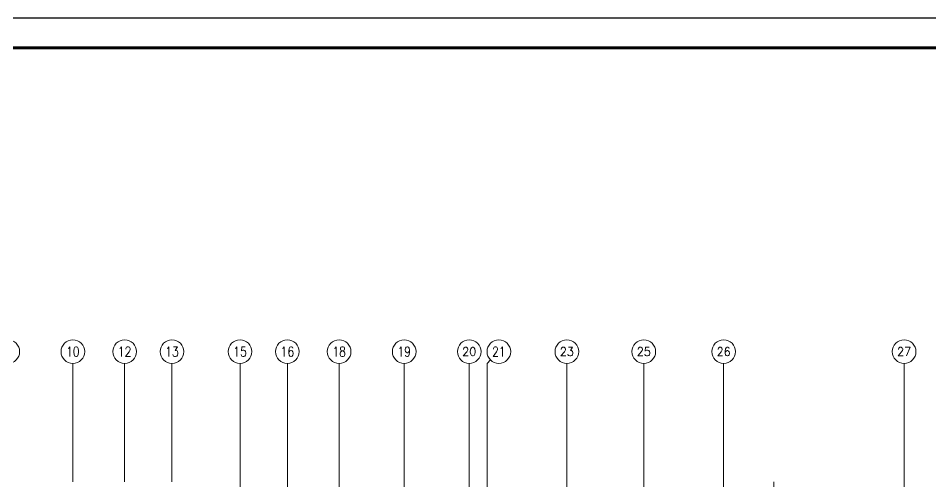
# Model space of a CAD drawing. Extents: x 5874492 to 7194610, y -939842 to -279257.
# Drawn here: x 6920638 to 6951485, y -657037 to -641364 of the extents above; entities that cross this region are included whole.
import ezdxf
from ezdxf.enums import TextEntityAlignment as Align

# ---------------------------------------------------------------- set-up
doc = ezdxf.new("R2010")
doc.units = 0
doc.header["$LTSCALE"] = 1000
doc.linetypes.add('DOTE', pattern=[2.42, 2, -0.2, 0.02, -0.2])
for name, color, linetype, lineweight in [('A-标注-轴号', 3, 'Continuous', 15), ('A-标注-轴号文字', 7, 'Continuous', 15), ('A-轴线-塔楼', 1, 'DOTE', 9), ('A-轴线-隔墙', 41, 'DOTE', 9), ('S-轴网-轴号', 3, 'Continuous', 20)]:
    doc.layers.add(name, color=color, linetype=linetype, lineweight=lineweight)
doc.layers.add('Y-云图图框', color=7, linetype='Continuous')
doc.styles.add('_TCH_AXIS', font='COMPLEX.shx', dxfattribs={"bigfont": 'hztxt.shx'})
doc.styles.add('_YT_Name', font='', dxfattribs={"width": 0.8})
doc.styles.add('_YT_Sign_Text', font='ros.shx', dxfattribs={"width": 0.8, "bigfont": 'hztxt.shx'})
doc.styles.add('COMPLEX', font='COMPLEX')
doc.styles.get("Standard").update_dxf_attribs({"font": 'gbenor.shx', "bigfont": 'gbcbig.shx'})
doc.styles.get('_YT_Name').set_extended_font_data('SimHei')

# ---------------------------------------------------------------- blocks, each defined once
blk = doc.blocks.new('ECMCTK_A1_横_单行图名--0')
at = {"color": 4}
blk.add_lwpolyline([(0, 0), (841, 0), (841, 594), (0, 594)], close=True, dxfattribs=at)
at = {"const_width": 1}
blk.add_lwpolyline([(25, 10), (831, 10), (831, 584), (25, 584)], close=True, dxfattribs=at)
at = {"color": 80, "flags": 3}
for tag, height, p in [('YTHQINS', 3, (34.31, 585.5)), ('ECMCKEY', 3, (292.07, 288.23)), ('YTTQINS', 5.62, (848.03, 12.81)), ('YTFRAME', 3, (652.76, 5.84)), ('YTBARCODE_T1', 3, (749.78, 5.95))]:
    blk.add_attdef(tag, text='', height=height, dxfattribs=at).set_placement(p, align=Align.MIDDLE_CENTER)
for tag, height, style, width, p in [('证书编号', 4, '_YT_Sign_Text', 0.8, (708.87, 43.81)), ('审查批准号', 4, '_YT_Sign_Text', 0.8, (761.06, 43.81)), ('工程号', 4, '_YT_Sign_Text', 0.5, (804.08, 44.12)), ('设计单位', 6, '_YT_Name', 0.8, (623.75, 38.6)), ('建设单位', 4, '_YT_Sign_Text', 0.8, (734.96, 36.11)), ('阶段', 4, '_YT_Sign_Text', 0.8, (804.08, 35.81)), ('项目号', 4, '_YT_Sign_Text', 0.5, (822.08, 33.72)), ('项目名称', 4, '_YT_Sign_Text', 0.8, (734.96, 28.11)), ('专业', 4, '_YT_Sign_Text', 0.8, (804.08, 27.31)), ('图纸编号', 4, '_YT_Sign_Text', 0.5, (803.93, 19.36)), ('图纸名称', 4.5, '_YT_Name', 0.8, (735.39, 15.06)), ('出图比例', 4.2, '_YT_Sign_Text', 0.8, (681.82, 11.78)), ('日期', 4, '_YT_Sign_Text', 0.5, (803.88, 12.13)), ('版本号', 4, '_YT_Sign_Text', 0.8, (822.08, 13))]:
    blk.add_attdef(tag, text='', height=height, dxfattribs=dict(style=style, width=width)).set_placement(p, align=Align.CENTER)
at = {"style": '_YT_Sign_Text', "width": 0.8, "flags": 3}
for tag, p, height in [('[审定人]', (590.95, 27.81), 4.1), ('{审定人}', (605.87, 26.45), 6.24), ('[校对人]', (642.23, 27.82), 4.1), ('{校对人}', (658.35, 26.53), 6.24), ('{审核人}', (606.98, 18.44), 6.24), ('[设计人]', (642.47, 20.21), 4.1), ('{设计人}', (658.48, 18.54), 6.24), ('[审核人]', (591.01, 19.76), 4.1), ('[项目负责人]', (590.78, 12.01), 4.1), ('{项目负责人}', (608.28, 10.72), 6.24), ('[专业负责人]', (642.74, 11.77), 4.1), ('{专业负责人}', (658.58, 10.36), 6.24)]:
    blk.add_attdef(tag, p, '', height=height, dxfattribs=at)
at = {"color": 80, "flags": 3}
for tag, p in [('YTBZSIT', (25, 10)), ('EXT_TK_LEFT', (25, 10)), ('YTQRCODE', (551.04, 11.91))]:
    blk.add_attdef(tag, p, '', height=3, dxfattribs=at)
blk = doc.blocks.new('_AXISO')
blk.add_circle((0, 0), 0.5)
at = {"layer": 'S-轴网-轴号', "style": 'COMPLEX', "width": 1.041667}
blk.add_attdef('A', text='', height=0.56, dxfattribs=at).set_placement((-0.25, -0.28), (0.25, -0.28), align=Align.FIT)
blk = doc.blocks.new('ZHOUWANG3')
at = {"layer": 'A-标注-轴号'}
for p, q in [((121869, 253059), (121752, 252942)), ((107752, 248942), (107752, 252942)), ((109502, 248942), (109502, 252942)), ((111102, 248942), (111102, 252942)), ((113402, 248942), (113402, 252942)), ((115002, 248942), (115002, 252942)), ((116752, 248942), (116752, 252942)), ((118952, 248942), (118952, 252942)), ((121152, 248942), (121152, 252942)), ((121752, 248942), (121752, 252942)), ((124452, 248942), (124452, 252942)), ((127052, 248942), (127052, 252942)), ((129752, 248942), (129752, 252942)), ((135852, 248942), (135852, 252942))]:
    blk.add_line(p, q, dxfattribs=at)
at = {"layer": 'A-轴线-塔楼', "linetype": 'DOTE', "ltscale": 0.5}
for p, q in [((113402, 248942), (113402, 243076)), ((115002, 248942), (115002, 241486)), ((116752, 248942), (116752, 239686)), ((118952, 248942), (118952, 226834)), ((121152, 248942), (121152, 239686)), ((121752, 248942), (121752, 241550)), ((124452, 248942), (124452, 242986)), ((127052, 248942), (127052, 241486)), ((129752, 248942), (129752, 226834)), ((135852, 248942), (135852, 226834))]:
    blk.add_line(p, q, dxfattribs=at)
at = {"layer": 'A-轴线-隔墙', "ltscale": 0.5}
blk.add_line((131452, 236186), (131452, 248942), dxfattribs=at)
at = {"layer": 'A-标注-轴号'}
ref = blk.add_blockref('_AXISO', (105552, 253342), dxfattribs=dict(at, xscale=800, yscale=800, zscale=800))
ref.add_attrib('A', '9', dxfattribs={"layer": 'A-标注-轴号文字', "ltscale": 0.2, "height": 466, "style": '_TCH_AXIS'}).set_placement((105397, 253109), (105707, 253109), align=Align.FIT)
ref = blk.add_blockref('_AXISO', (107752, 253342), dxfattribs=dict(at, xscale=800, yscale=800, zscale=800))
ref.add_attrib('A', '10', dxfattribs={"layer": 'A-标注-轴号文字', "ltscale": 0.2, "height": 328.4, "style": '_TCH_AXIS'}).set_placement((107525, 253178), (107979, 253178), align=Align.FIT)
ref = blk.add_blockref('_AXISO', (109502, 253342), dxfattribs=dict(at, xscale=800, yscale=800, zscale=800))
ref.add_attrib('A', '12', dxfattribs={"layer": 'A-标注-轴号文字', "ltscale": 0.2, "height": 328.4, "style": '_TCH_AXIS'}).set_placement((109275, 253178), (109729, 253178), align=Align.FIT)
ref = blk.add_blockref('_AXISO', (111102, 253342), dxfattribs=dict(at, xscale=800, yscale=800, zscale=800))
ref.add_attrib('A', '13', dxfattribs={"layer": 'A-标注-轴号文字', "ltscale": 0.2, "height": 328.4, "style": '_TCH_AXIS'}).set_placement((110875, 253178), (111329, 253178), align=Align.FIT)
ref = blk.add_blockref('_AXISO', (113402, 253342), dxfattribs=dict(at, xscale=800, yscale=800, zscale=800))
ref.add_attrib('A', '15', dxfattribs={"layer": 'A-标注-轴号文字', "ltscale": 0.2, "height": 328.4, "style": '_TCH_AXIS'}).set_placement((113175, 253178), (113629, 253178), align=Align.FIT)
ref = blk.add_blockref('_AXISO', (115002, 253342), dxfattribs=dict(at, xscale=800, yscale=800, zscale=800))
ref.add_attrib('A', '16', dxfattribs={"layer": 'A-标注-轴号文字', "ltscale": 0.2, "height": 328.4, "style": '_TCH_AXIS'}).set_placement((114775, 253178), (115229, 253178), align=Align.FIT)
ref = blk.add_blockref('_AXISO', (116752, 253342), dxfattribs=dict(at, xscale=800, yscale=800, zscale=800))
ref.add_attrib('A', '18', dxfattribs={"layer": 'A-标注-轴号文字', "ltscale": 0.2, "height": 328.4, "style": '_TCH_AXIS'}).set_placement((116525, 253178), (116979, 253178), align=Align.FIT)
ref = blk.add_blockref('_AXISO', (118952, 253342), dxfattribs=dict(at, xscale=800, yscale=800, zscale=800))
ref.add_attrib('A', '19', dxfattribs={"layer": 'A-标注-轴号文字', "ltscale": 0.2, "height": 328.4, "style": '_TCH_AXIS'}).set_placement((118725, 253178), (119179, 253178), align=Align.FIT)
ref = blk.add_blockref('_AXISO', (121152, 253342), dxfattribs=dict(at, xscale=800, yscale=800, zscale=800))
ref.add_attrib('A', '20', dxfattribs={"layer": 'A-标注-轴号文字', "ltscale": 0.2, "height": 294.3, "style": '_TCH_AXIS'}).set_placement((120914, 253195), (121390, 253195), align=Align.FIT)
ref = blk.add_blockref('_AXISO', (122152, 253342), dxfattribs=dict(at, xscale=800, yscale=800, zscale=800))
ref.add_attrib('A', '21', dxfattribs={"layer": 'A-标注-轴号文字', "ltscale": 0.2, "height": 328.4, "style": '_TCH_AXIS'}).set_placement((121925, 253178), (122379, 253178), align=Align.FIT)
ref = blk.add_blockref('_AXISO', (124452, 253342), dxfattribs=dict(at, xscale=800, yscale=800, zscale=800))
ref.add_attrib('A', '23', dxfattribs={"layer": 'A-标注-轴号文字', "ltscale": 0.2, "height": 294.3, "style": '_TCH_AXIS'}).set_placement((124214, 253195), (124690, 253195), align=Align.FIT)
ref = blk.add_blockref('_AXISO', (127052, 253342), dxfattribs=dict(at, xscale=800, yscale=800, zscale=800))
ref.add_attrib('A', '25', dxfattribs={"layer": 'A-标注-轴号文字', "ltscale": 0.2, "height": 294.3, "style": '_TCH_AXIS'}).set_placement((126814, 253195), (127290, 253195), align=Align.FIT)
ref = blk.add_blockref('_AXISO', (129752, 253342), dxfattribs=dict(at, xscale=800, yscale=800, zscale=800))
ref.add_attrib('A', '26', dxfattribs={"layer": 'A-标注-轴号文字', "ltscale": 0.2, "height": 294.3, "style": '_TCH_AXIS'}).set_placement((129514, 253195), (129990, 253195), align=Align.FIT)
ref = blk.add_blockref('_AXISO', (135852, 253342), dxfattribs=dict(at, xscale=800, yscale=800, zscale=800))
ref.add_attrib('A', '27', dxfattribs={"layer": 'A-标注-轴号文字', "ltscale": 0.2, "height": 294.3, "style": '_TCH_AXIS'}).set_placement((135614, 253195), (136090, 253195), align=Align.FIT)

msp = doc.modelspace()

# ---------------------------------------------------------------- block references
msp.add_blockref('ZHOUWANG3', (6814732.8, -905979.1))
at = {"layer": 'Y-云图图框', "xscale": 100, "yscale": 100, "zscale": 100}
msp.add_blockref('ECMCTK_A1_横_单行图名--0', (6886624.6, -700764.3), dxfattribs=at)

doc.saveas('drawing.dxf')
